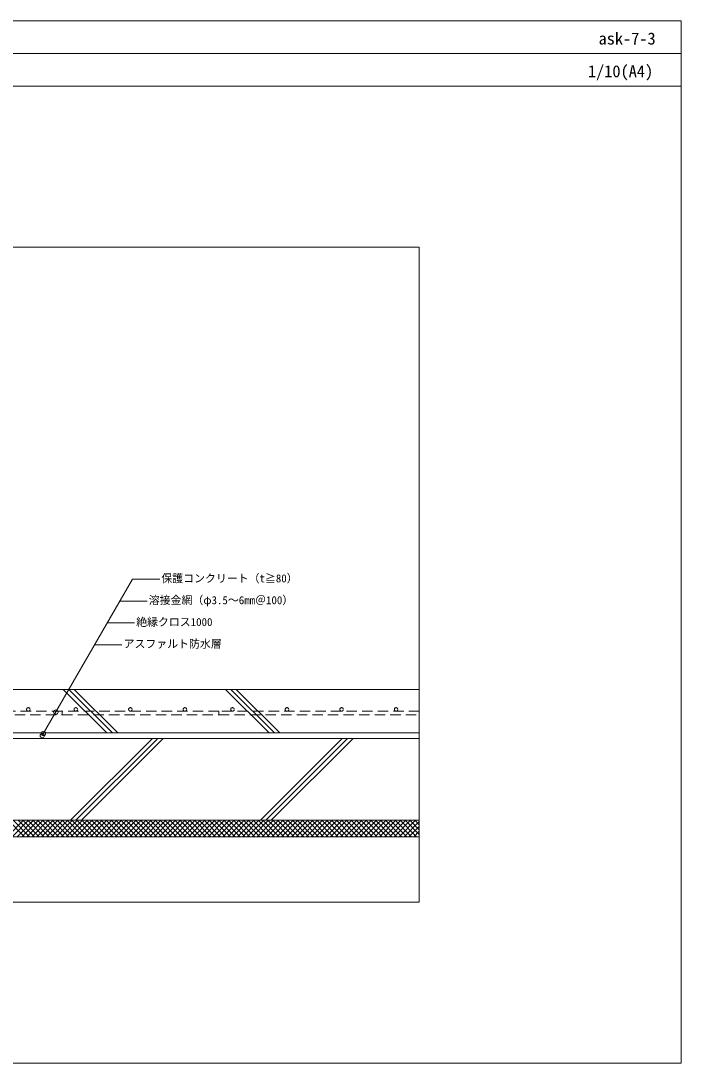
# Model space of a CAD drawing. Units: millimetres, scale not verified. Extents: x -1380 to 1380, y -955 to 955.
# Drawn here: x 170 to 1380, y -955 to 955 of the extents above; entities that cross this region are included whole.
import ezdxf
from ezdxf.enums import TextEntityAlignment as Align

# ---------------------------------------------------------------- set-up
doc = ezdxf.new("R2010")
doc.units = ezdxf.units.MM
doc.header["$LTSCALE"] = 3
doc.linetypes.add('USER1', pattern=[9.525, 6.35, -3.175])
for name, color, linetype, lineweight in [('0-0_0', 7, 'Continuous', 9), ('0-1_HATCH', 9, 'Continuous', 18), ('0-2_KUTAI', 3, 'Continuous', 18), ('0-3_BOUSUI', 1, 'Continuous', 18), ('0-4_MOJI', 7, 'Continuous', 18), ('0-5_TENSEN', 4, 'USER1', 18), ('0-A_WAKU', 7, 'Continuous', 18)]:
    doc.layers.add(name, color=color, linetype=linetype, lineweight=lineweight)
doc.styles.add('ＭＳ ゴシック', font='')
doc.styles.get('ＭＳ ゴシック').set_extended_font_data('MS Gothic')

msp = doc.modelspace()

# ---------------------------------------------------------------- linework, layer by layer
at = {"layer": '0-0_0', "lineweight": 18}
msp.add_line((-1379.957, 895.031), (1380.043, 895.031), dxfattribs=at)
msp.add_lwpolyline([(-899.957, -659.969), (900.043, -659.969), (900.043, 540.031), (-899.957, 540.031)], close=True, dxfattribs=at)
at = {"layer": '0-1_HATCH'}
for p, q in [((247.421, -269.969), (327.421, -349.969)), ((257.321, -269.969), (337.321, -349.969)), ((267.22, -269.969), (347.22, -349.969)), ((544.739, -269.969), (624.739, -349.969)), ((554.638, -269.969), (634.638, -349.969)), ((564.538, -269.969), (644.538, -349.969)), ((260.68, -509.969), (410.68, -359.969)), ((270.58, -509.969), (420.58, -359.969)), ((280.479, -509.969), (430.479, -359.969)), ((608.741, -509.969), (758.741, -359.969)), ((618.641, -509.969), (768.641, -359.969)), ((628.54, -509.969), (778.54, -359.969)), ((144.712, -539.969), (174.712, -509.969)), ((176.422, -539.969), (146.422, -509.969)), ((153.692, -539.969), (183.692, -509.969)), ((185.402, -539.969), (155.402, -509.969)), ((162.672, -539.969), (192.672, -509.969)), ((194.382, -539.969), (164.382, -509.969)), ((171.653, -539.969), (201.653, -509.969)), ((203.362, -539.969), (173.362, -509.969)), ((180.633, -539.969), (210.633, -509.969)), ((212.343, -539.969), (182.343, -509.969)), ((189.613, -539.969), (219.613, -509.969)), ((221.323, -539.969), (191.323, -509.969)), ((198.593, -539.969), (228.593, -509.969)), ((230.303, -539.969), (200.303, -509.969)), ((207.574, -539.969), (237.574, -509.969)), ((239.283, -539.969), (209.283, -509.969)), ((216.554, -539.969), (246.554, -509.969)), ((248.264, -539.969), (218.264, -509.969)), ((225.534, -539.969), (255.534, -509.969)), ((257.244, -539.969), (227.244, -509.969)), ((234.514, -539.969), (264.514, -509.969)), ((266.224, -539.969), (236.224, -509.969)), ((243.495, -539.969), (273.495, -509.969)), ((275.204, -539.969), (245.204, -509.969)), ((252.475, -539.969), (282.475, -509.969)), ((284.185, -539.969), (254.185, -509.969)), ((261.455, -539.969), (291.455, -509.969)), ((293.165, -539.969), (263.165, -509.969)), ((270.435, -539.969), (300.435, -509.969)), ((302.145, -539.969), (272.145, -509.969)), ((279.416, -539.969), (309.416, -509.969)), ((311.125, -539.969), (281.125, -509.969)), ((288.396, -539.969), (318.396, -509.969)), ((320.106, -539.969), (290.106, -509.969)), ((297.376, -539.969), (327.376, -509.969)), ((329.086, -539.969), (299.086, -509.969)), ((306.356, -539.969), (336.356, -509.969)), ((338.066, -539.969), (308.066, -509.969)), ((315.337, -539.969), (345.337, -509.969)), ((347.046, -539.969), (317.046, -509.969)), ((324.317, -539.969), (354.317, -509.969)), ((356.027, -539.969), (326.027, -509.969)), ((333.297, -539.969), (363.297, -509.969)), ((365.007, -539.969), (335.007, -509.969)), ((342.278, -539.969), (372.278, -509.969)), ((373.987, -539.969), (343.987, -509.969)), ((351.258, -539.969), (381.258, -509.969)), ((382.967, -539.969), (352.967, -509.969)), ((360.238, -539.969), (390.238, -509.969)), ((391.948, -539.969), (361.948, -509.969)), ((369.218, -539.969), (399.218, -509.969)), ((400.928, -539.969), (370.928, -509.969)), ((378.199, -539.969), (408.199, -509.969)), ((409.908, -539.969), (379.908, -509.969)), ((387.179, -539.969), (417.179, -509.969)), ((418.889, -539.969), (388.889, -509.969)), ((396.159, -539.969), (426.159, -509.969)), ((427.869, -539.969), (397.869, -509.969)), ((405.139, -539.969), (435.139, -509.969)), ((436.849, -539.969), (406.849, -509.969)), ((414.12, -539.969), (444.12, -509.969)), ((445.829, -539.969), (415.829, -509.969)), ((423.1, -539.969), (453.1, -509.969)), ((454.81, -539.969), (424.81, -509.969)), ((432.08, -539.969), (462.08, -509.969)), ((463.79, -539.969), (433.79, -509.969)), ((441.06, -539.969), (471.06, -509.969)), ((472.77, -539.969), (442.77, -509.969)), ((450.041, -539.969), (480.041, -509.969)), ((481.75, -539.969), (451.75, -509.969)), ((459.021, -539.969), (489.021, -509.969)), ((490.731, -539.969), (460.731, -509.969)), ((468.001, -539.969), (498.001, -509.969)), ((499.711, -539.969), (469.711, -509.969)), ((476.981, -539.969), (506.981, -509.969)), ((508.691, -539.969), (478.691, -509.969)), ((485.962, -539.969), (515.962, -509.969)), ((517.671, -539.969), (487.671, -509.969)), ((494.942, -539.969), (524.942, -509.969)), ((526.652, -539.969), (496.652, -509.969)), ((503.922, -539.969), (533.922, -509.969)), ((535.632, -539.969), (505.632, -509.969)), ((512.902, -539.969), (542.902, -509.969)), ((544.612, -539.969), (514.612, -509.969)), ((521.883, -539.969), (551.883, -509.969)), ((553.592, -539.969), (523.592, -509.969)), ((530.863, -539.969), (560.863, -509.969)), ((562.573, -539.969), (532.573, -509.969)), ((539.843, -539.969), (569.843, -509.969)), ((571.553, -539.969), (541.553, -509.969)), ((548.823, -539.969), (578.823, -509.969)), ((580.533, -539.969), (550.533, -509.969)), ((557.804, -539.969), (587.804, -509.969)), ((589.513, -539.969), (559.513, -509.969)), ((566.784, -539.969), (596.784, -509.969)), ((598.494, -539.969), (568.494, -509.969)), ((575.764, -539.969), (605.764, -509.969)), ((607.474, -539.969), (577.474, -509.969)), ((584.744, -539.969), (614.744, -509.969)), ((616.454, -539.969), (586.454, -509.969)), ((593.725, -539.969), (623.725, -509.969)), ((625.434, -539.969), (595.434, -509.969)), ((602.705, -539.969), (632.705, -509.969)), ((634.415, -539.969), (604.415, -509.969)), ((611.685, -539.969), (641.685, -509.969)), ((643.395, -539.969), (613.395, -509.969)), ((620.665, -539.969), (650.665, -509.969)), ((652.375, -539.969), (622.375, -509.969)), ((629.646, -539.969), (659.646, -509.969)), ((661.355, -539.969), (631.355, -509.969)), ((638.626, -539.969), (668.626, -509.969)), ((670.336, -539.969), (640.336, -509.969)), ((647.606, -539.969), (677.606, -509.969)), ((679.316, -539.969), (649.316, -509.969)), ((656.586, -539.969), (686.586, -509.969)), ((688.296, -539.969), (658.296, -509.969)), ((665.567, -539.969), (695.567, -509.969)), ((697.276, -539.969), (667.276, -509.969)), ((674.547, -539.969), (704.547, -509.969)), ((706.257, -539.969), (676.257, -509.969)), ((683.527, -539.969), (713.527, -509.969)), ((715.237, -539.969), (685.237, -509.969)), ((692.508, -539.969), (722.508, -509.969)), ((724.217, -539.969), (694.217, -509.969)), ((701.488, -539.969), (731.488, -509.969)), ((733.197, -539.969), (703.197, -509.969)), ((710.468, -539.969), (740.468, -509.969)), ((742.178, -539.969), (712.178, -509.969)), ((719.448, -539.969), (749.448, -509.969)), ((751.158, -539.969), (721.158, -509.969)), ((728.429, -539.969), (758.429, -509.969)), ((760.138, -539.969), (730.138, -509.969)), ((737.409, -539.969), (767.409, -509.969)), ((769.118, -539.969), (739.118, -509.969)), ((746.389, -539.969), (776.389, -509.969)), ((778.099, -539.969), (748.099, -509.969)), ((755.369, -539.969), (785.369, -509.969)), ((787.079, -539.969), (757.079, -509.969)), ((764.35, -539.969), (794.35, -509.969)), ((796.059, -539.969), (766.059, -509.969)), ((773.33, -539.969), (803.33, -509.969)), ((805.04, -539.969), (775.04, -509.969)), ((782.31, -539.969), (812.31, -509.969)), ((814.02, -539.969), (784.02, -509.969)), ((791.29, -539.969), (821.29, -509.969)), ((823, -539.969), (793, -509.969)), ((800.271, -539.969), (830.271, -509.969)), ((831.98, -539.969), (801.98, -509.969)), ((809.251, -539.969), (839.251, -509.969)), ((840.961, -539.969), (810.961, -509.969)), ((818.231, -539.969), (848.231, -509.969)), ((849.941, -539.969), (819.941, -509.969)), ((827.211, -539.969), (857.211, -509.969)), ((858.921, -539.969), (828.921, -509.969)), ((836.192, -539.969), (866.192, -509.969)), ((867.901, -539.969), (837.901, -509.969)), ((845.172, -539.969), (875.172, -509.969)), ((876.882, -539.969), (846.882, -509.969)), ((854.152, -539.969), (884.152, -509.969)), ((885.862, -539.969), (855.862, -509.969)), ((863.132, -539.969), (893.132, -509.969)), ((894.842, -539.969), (864.842, -509.969)), ((872.113, -539.969), (900.043, -512.038)), ((900.043, -536.19), (873.822, -509.969)), ((900.043, -527.21), (882.803, -509.969)), ((900.043, -518.229), (891.783, -509.969)), ((881.093, -539.969), (900.043, -521.018)), ((890.073, -539.969), (900.043, -529.999)), ((899.053, -539.969), (900.043, -538.979))]:
    msp.add_line(p, q, dxfattribs=at)
at = {"layer": '0-2_KUTAI'}
msp.add_line((-255.936, -269.969), (900.043, -269.969), dxfattribs=at)
for points in [[(900.043, -359.969), (-399.96, -359.969), (-399.96, -89.969)], [(900.043, -509.969), (-399.96, -509.969), (-399.96, -659.969)]]:
    msp.add_lwpolyline(points, dxfattribs=at)
at = {"layer": '0-3_BOUSUI'}
for points in [[(-389.96, -189.969), (-389.956, -306.331), (-346.318, -349.969), (900.043, -349.969)], [(900.043, -539.969), (-369.96, -539.969), (-369.96, -659.969)]]:
    msp.add_lwpolyline(points, dxfattribs=at)
at = {"layer": '0-4_MOJI'}
for p, q in [((351.032, -108.354), (401.032, -108.354)), ((327.938, -148.354), (377.938, -148.354)), ((304.844, -188.354), (354.844, -188.354))]:
    msp.add_line(p, q, dxfattribs=at)
msp.add_lwpolyline([(424.126, -68.354), (374.126, -68.354), (208.729, -354.829)], dxfattribs=at)
for centre in [(233.682, -311.611), (208.729, -354.829), (211.025, -350.854)]:
    msp.add_circle(centre, 4, dxfattribs=at)
at = {"layer": '0-5_TENSEN'}
for points in [[(245.352, -309.969), (-41.777, -309.969), (-41.777, -316.431), (245.352, -316.431)], [(532.481, -309.969), (245.352, -309.969), (245.352, -316.431), (532.481, -316.431)]]:
    msp.add_lwpolyline(points, close=True, dxfattribs=at)
msp.add_lwpolyline([(900.043, -309.969), (532.481, -309.969), (532.481, -316.431), (900.043, -316.431)], dxfattribs=at)
for centre in [(183.223, -306.738), (270.352, -306.738), (370.352, -306.738), (470.352, -306.738), (557.481, -306.738), (657.481, -306.738), (757.481, -306.738), (857.481, -306.738)]:
    msp.add_circle(centre, 3.231, dxfattribs=at)
at = {"layer": '0-A_WAKU'}
for points in [[(-1379.957, -954.969), (1380.043, -954.969), (1380.043, 955.031), (-1379.957, 955.031)], [(1380.043, 835.031), (-1379.957, 835.031), (-1379.957, 955.031), (1380.043, 955.031)]]:
    msp.add_lwpolyline(points, close=True, dxfattribs=at)

# ---------------------------------------------------------------- texts
at = {"layer": '0-4_MOJI', "style": 'ＭＳ ゴシック'}
for s, p in [('保護コンクリート（t≧80）', (427.126, -78.354)), ('溶接金網（φ3.5～6mm＠100）', (404.032, -118.354)), ('絶縁クロス1000', (380.938, -158.354)), ('アスファルト防水層', (357.844, -198.354))]:
    msp.add_text(s, height=14.66, dxfattribs=at).set_placement(p, align=Align.BOTTOM_LEFT)
at = {"layer": '0-A_WAKU', "style": 'ＭＳ ゴシック'}
for s, p in [('ask-7-3', (1228.597, 905.031)), ('1/10(A4)', (1209.104, 845.031))]:
    msp.add_text(s, height=21.99, dxfattribs=at).set_placement(p, align=Align.BOTTOM_LEFT)

doc.saveas('drawing.dxf')
